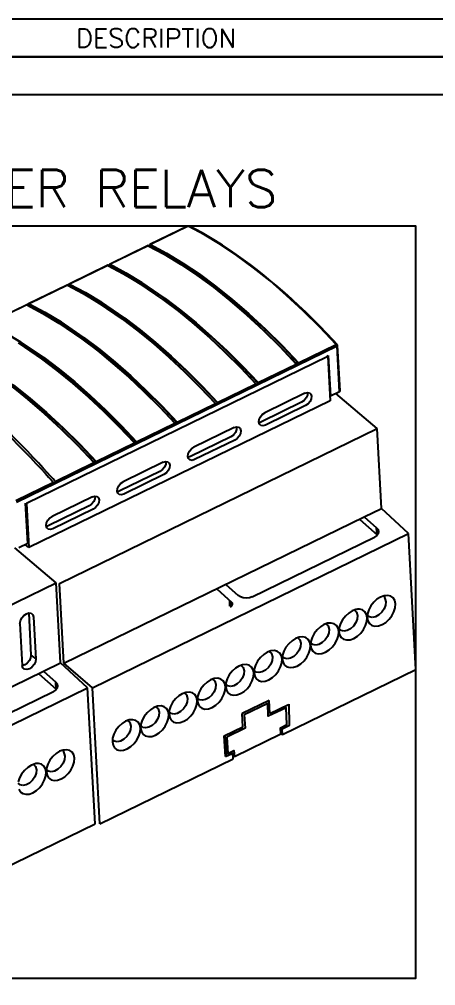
# Paper-space layout 'ARCH-D(24x36)' of a CAD drawing. Header units: inches. Extents: x 0.1 to 35.7, y 0.1 to 23.7.
# Drawn here: x 4.1 to 6.87, y 17.25 to 23.68 of the extents above; entities that cross this region are included whole.
import ezdxf
from ezdxf.enums import TextEntityAlignment as Align

# ---------------------------------------------------------------- set-up
doc = ezdxf.new("R2010")
doc.units = ezdxf.units.IN
doc.header["$MEASUREMENT"] = 0
for name, color, linetype in [('ELEC-DEVICE', 7, 'Continuous'), ('SHEET-REV', 7, 'Continuous'), ('SHEET-TITLE', 7, 'Continuous')]:
    doc.layers.add(name, color=color, linetype=linetype)
doc.layers.add('X-NOPLOT', color=7, linetype='Continuous', plot=False)
doc.styles.add('1-4', font='romans.shx', dxfattribs={"height": 0.25})
doc.styles.add('1-8', font='romans.shx', dxfattribs={"height": 0.125})

# ---------------------------------------------------------------- blocks, each defined once
blk = doc.blocks.new('REV-BLOCK')
blk.add_lwpolyline([(0, -0.25), (11.8667, -0.25), (11.8667, 0), (0, 0)], close=True)
at = {"color": 7, "linetype": 'Continuous', "style": '1-8'}
blk.add_text('DESCRIPTION', height=0.125, rotation=0, dxfattribs=at).set_placement((4.9333, -0.125), align=Align.MIDDLE_CENTER)
blk = doc.blocks.new('REV-BLOCK-ATTR')
blk.add_lwpolyline([(0, -0.25), (11.8667, -0.25), (11.8667, 0), (0, 0)], close=True)
at = {"style": '1-8', "flags": 8}
for tag, p in [('REV', (0.5, -0.125)), ('BY', (9.3667, -0.125)), ('DATE', (10.8667, -0.125))]:
    blk.add_attdef(tag, text='', height=0.125, dxfattribs=at).set_placement(p, align=Align.MIDDLE_CENTER)
blk.add_attdef('DESC', text='', height=0.125, dxfattribs=at).set_placement((1.125, -0.125), align=Align.MIDDLE_LEFT)

psp = doc.layouts.new('ARCH-D(24x36)')

# ---------------------------------------------------------------- linework, layer by layer
at = {"layer": 'ELEC-DEVICE'}
for points in [[(5.2204, 22.2998), (4.968, 22.1768)], [(5.2228, 22.2996), (4.9717, 22.1771)], [(5.2215, 22.3), (5.2204, 22.2998)], [(5.2287, 22.2998), (5.2204, 22.2998)], [(5.2228, 22.2996), (5.2215, 22.3)], [(5.2228, 22.2996), (5.2258, 22.3004)], [(5.3294, 22.2424), (5.2228, 22.2996)], [(5.2258, 22.3004), (5.2287, 22.2998)], [(5.2693, 22.2788), (5.2287, 22.2998)], [(5.3141, 22.2544), (5.2693, 22.2788)], [(5.3594, 22.2285), (5.3141, 22.2544)], [(5.4372, 22.1771), (5.3294, 22.2424)], [(4.9556, 22.1708), (4.6987, 22.0456)], [(4.9567, 22.1698), (4.7025, 22.046)], [(4.9555, 22.1708), (4.9558, 22.1704)], [(4.9556, 22.1708), (4.9555, 22.1708)], [(4.9558, 22.1708), (4.9669, 22.1762)], [(4.9558, 22.1708), (5.0522, 22.1195)], [(4.9558, 22.1704), (4.9567, 22.1698)], [(4.9567, 22.1698), (5.0633, 22.1126)], [(4.9686, 22.1771), (4.9669, 22.1762)], [(4.9669, 22.1762), (5.0633, 22.1248)], [(4.9702, 22.1775), (4.9686, 22.1771)], [(4.9717, 22.1771), (4.9702, 22.1775)], [(4.9717, 22.1771), (5.0783, 22.1199)], [(5.4045, 22.2013), (5.3594, 22.2285)], [(5.4501, 22.1728), (5.4045, 22.2013)], [(5.5461, 22.104), (5.4372, 22.1771)], [(5.4957, 22.1428), (5.4501, 22.1728)], [(5.0522, 22.1195), (5.1497, 22.0616)], [(5.0633, 22.1248), (5.1606, 22.067)], [(5.0633, 22.1126), (5.1711, 22.0473)], [(5.0783, 22.1199), (5.1861, 22.0546)], [(5.5416, 22.1115), (5.4957, 22.1428)], [(5.5876, 22.0788), (5.5416, 22.1115)], [(4.6867, 22.0396), (4.6977, 22.0451)], [(4.6995, 22.0458), (4.6977, 22.0451)], [(4.6977, 22.0451), (4.8048, 21.9875)], [(4.7012, 22.0462), (4.6995, 22.0458)], [(4.7025, 22.046), (4.7012, 22.0462)], [(4.7025, 22.046), (4.8078, 21.9894)], [(5.1497, 22.0616), (5.2481, 21.9974)], [(5.1606, 22.067), (5.2591, 22.0027)], [(5.1711, 22.0473), (5.28, 21.9744)], [(5.1861, 22.0546), (5.295, 21.9817)], [(5.656, 22.0233), (5.5461, 22.104)], [(5.6337, 22.0449), (5.5876, 22.0788)], [(5.6798, 22.0094), (5.6337, 22.0449)], [(4.6865, 22.0396), (4.4296, 21.9143)], [(4.6876, 22.0387), (4.4334, 21.9149)], [(4.6865, 22.0396), (4.6864, 22.0394)], [(4.6864, 22.0394), (4.6867, 22.0393)], [(4.6867, 22.0396), (4.794, 21.9822)], [(4.6867, 22.0393), (4.6876, 22.0387)], [(4.6876, 22.0387), (4.7928, 21.9821)], [(4.7928, 21.9821), (4.8995, 21.9177)], [(4.794, 21.9822), (4.9026, 21.9166)], [(4.8048, 21.9875), (4.9134, 21.922)], [(4.8078, 21.9894), (4.9145, 21.925)], [(5.2481, 21.9974), (5.3472, 21.9267)], [(5.2591, 22.0027), (5.3582, 21.9321)], [(5.295, 21.9817), (5.4047, 21.9008)], [(5.7663, 21.9352), (5.656, 22.0233)], [(5.7261, 21.9728), (5.6798, 22.0094)], [(4.4174, 21.9085), (4.4285, 21.9138)], [(4.4303, 21.9147), (4.4285, 21.9138)], [(4.4285, 21.9138), (4.5358, 21.8564)], [(4.4319, 21.9151), (4.4303, 21.9147)], [(4.4334, 21.9149), (4.4319, 21.9151)], [(4.4334, 21.9149), (4.5385, 21.8582)], [(4.8995, 21.9177), (5.0541, 21.8121)], [(5.0552, 21.8123), (4.9026, 21.9166)], [(4.9134, 21.922), (5.0662, 21.8177)], [(5.0691, 21.8194), (4.9145, 21.925)], [(5.28, 21.9744), (5.3897, 21.8935)], [(5.3472, 21.9267), (5.4469, 21.85)], [(5.3582, 21.9321), (5.4578, 21.8552)], [(5.7725, 21.935), (5.7261, 21.9728)], [(5.8767, 21.8397), (5.7663, 21.9352)], [(5.8189, 21.8957), (5.7725, 21.935)], [(4.4172, 21.9083), (4.1603, 21.7832)], [(4.4184, 21.9076), (4.1641, 21.7836)], [(4.417, 21.9083), (4.4174, 21.908)], [(4.4172, 21.9083), (4.417, 21.9083)], [(4.4174, 21.9085), (4.5247, 21.8509)], [(4.4174, 21.908), (4.4184, 21.9076)], [(4.4184, 21.9076), (4.5237, 21.8509)], [(4.5237, 21.8509), (4.6303, 21.7866)], [(4.5247, 21.8509), (4.6332, 21.7854)], [(4.5358, 21.8564), (4.6443, 21.7909)], [(4.5385, 21.8582), (4.6452, 21.7939)], [(5.3897, 21.8935), (5.5, 21.8053)], [(5.4047, 21.9008), (5.515, 21.8127)], [(5.4469, 21.85), (5.5469, 21.7671)], [(5.4578, 21.8552), (5.5579, 21.7723)], [(5.8653, 21.8554), (5.8189, 21.8957)], [(5.9116, 21.8136), (5.8653, 21.8554)], [(4.1611, 21.7836), (4.1594, 21.7826)], [(4.1628, 21.784), (4.1611, 21.7836)], [(4.1641, 21.7836), (4.1628, 21.784)], [(4.1641, 21.7836), (4.2695, 21.7271)], [(4.6303, 21.7866), (4.7847, 21.681)], [(4.7861, 21.6812), (4.6332, 21.7854)], [(4.6443, 21.7909), (4.797, 21.6864)], [(4.7998, 21.6883), (4.6452, 21.7939)], [(5.0541, 21.8121), (5.1568, 21.7342)], [(5.0552, 21.8123), (5.1587, 21.7338)], [(5.0662, 21.8177), (5.1696, 21.7393)], [(5.0691, 21.8194), (5.1718, 21.7415)], [(5.5, 21.8053), (5.6104, 21.71)], [(5.515, 21.8127), (5.6254, 21.7174)], [(5.9872, 21.7374), (5.8767, 21.8397)], [(5.9581, 21.7708), (5.9116, 21.8136)], [(4.1482, 21.7772), (3.8912, 21.6521)], [(4.1493, 21.7763), (3.895, 21.6525)], [(4.148, 21.7772), (4.1483, 21.7768)], [(4.1482, 21.7772), (4.148, 21.7772)], [(4.1483, 21.7772), (4.1594, 21.7826)], [(4.1483, 21.7772), (4.2556, 21.7198)], [(4.1483, 21.7768), (4.1493, 21.7763)], [(4.1493, 21.7763), (4.2545, 21.7198)], [(4.1594, 21.7826), (4.2665, 21.7253)], [(4.2545, 21.7198), (4.3612, 21.6553)], [(4.2556, 21.7198), (4.3641, 21.6543)], [(4.2665, 21.7253), (4.3751, 21.6596)], [(4.2695, 21.7271), (4.3762, 21.6626)], [(5.1568, 21.7342), (5.26, 21.6498)], [(5.1587, 21.7338), (5.2624, 21.6489)], [(5.1696, 21.7393), (5.2735, 21.6543)], [(5.1718, 21.7415), (5.2748, 21.6572)], [(5.5469, 21.7671), (5.647, 21.6784)], [(5.5579, 21.7723), (5.6581, 21.6838)], [(6.0045, 21.7267), (5.9581, 21.7708)], [(6.0975, 21.6283), (5.9872, 21.7374)], [(6.0507, 21.6815), (6.0045, 21.7267)], [(4.3612, 21.6553), (4.5157, 21.5498)], [(4.5168, 21.5498), (4.3641, 21.6543)], [(4.3751, 21.6596), (4.5279, 21.5553)], [(4.5307, 21.5572), (4.3762, 21.6626)], [(4.7847, 21.681), (4.8875, 21.6029)], [(4.7861, 21.6812), (4.8894, 21.6027)], [(4.797, 21.6864), (4.9004, 21.608)], [(4.7998, 21.6883), (4.9026, 21.6102)], [(5.2735, 21.6543), (5.3773, 21.563)], [(5.2748, 21.6572), (5.3781, 21.5663)], [(5.6104, 21.71), (5.7211, 21.6076)], [(5.6254, 21.7174), (5.7361, 21.6149)], [(5.647, 21.6784), (5.7469, 21.584)], [(5.6581, 21.6838), (5.758, 21.5894)], [(6.0969, 21.635), (6.0507, 21.6815)], [(3.9974, 21.5939), (4.1059, 21.5285)], [(4.0004, 21.5958), (4.1069, 21.5315)], [(4.8875, 21.6029), (4.9907, 21.5187)], [(4.8894, 21.6027), (4.9933, 21.5178)], [(4.9004, 21.608), (5.0042, 21.523)], [(4.9026, 21.6102), (5.0057, 21.5258)], [(5.26, 21.6498), (5.3631, 21.5592)], [(5.2624, 21.6489), (5.3663, 21.5577)], [(5.7211, 21.6076), (5.8314, 21.4984)], [(5.7361, 21.6149), (5.8461, 21.5058)], [(6.143, 21.5875), (6.0969, 21.635)], [(6.2072, 21.5127), (6.0975, 21.6283)], [(4.1059, 21.5285), (4.2588, 21.4242)], [(4.2614, 21.4258), (4.1069, 21.5315)], [(4.5157, 21.5498), (4.6184, 21.4718)], [(4.5168, 21.5498), (4.6203, 21.4714)], [(4.5279, 21.5553), (4.6312, 21.4769)], [(4.5307, 21.5572), (4.6334, 21.4791)], [(5.0057, 21.5258), (5.109, 21.4352)], [(5.3631, 21.5592), (5.4664, 21.4624)], [(5.3663, 21.5577), (5.4702, 21.4602)], [(5.3773, 21.563), (5.4812, 21.4656)], [(5.3781, 21.5663), (5.4814, 21.4697)], [(5.7469, 21.584), (5.8467, 21.4842)], [(5.758, 21.5894), (5.8578, 21.4896)], [(6.1889, 21.5388), (6.143, 21.5875)], [(6.2132, 21.5129), (6.1889, 21.5388)], [(6.2118, 21.502), (4.0793, 20.4628)], [(4.0921, 21.5242), (4.2466, 21.4185)], [(4.2477, 21.4187), (4.0949, 21.523)], [(4.6184, 21.4718), (4.7216, 21.3874)], [(4.6203, 21.4714), (4.724, 21.3867)], [(4.6312, 21.4769), (4.7351, 21.3919)], [(4.6334, 21.4791), (4.7366, 21.3947)], [(4.9907, 21.5187), (5.094, 21.4279)], [(4.9933, 21.5178), (5.0972, 21.4264)], [(5.0042, 21.523), (5.1081, 21.4319)], [(5.4664, 21.4624), (5.5694, 21.36)], [(5.4812, 21.4656), (5.5848, 21.3623)], [(5.4814, 21.4697), (5.5844, 21.3671)], [(5.8314, 21.4984), (5.9409, 21.3829)], [(5.8461, 21.5058), (5.9558, 21.3902)], [(5.8467, 21.4842), (5.9461, 21.3792)], [(5.8578, 21.4896), (5.957, 21.3844)], [(5.9558, 21.3902), (6.2072, 21.5127)], [(6.2072, 21.5127), (6.2107, 21.5136)], [(6.2103, 21.5076), (6.2072, 21.5127)], [(6.2118, 21.502), (6.2103, 21.5076)], [(6.2107, 21.5136), (6.2132, 21.5129)], [(6.2118, 21.502), (6.2146, 21.5043)], [(6.2281, 21.1991), (6.2118, 21.502)], [(6.2156, 21.5071), (6.2132, 21.5129)], [(6.2146, 21.5043), (6.2156, 21.5071)], [(6.232, 21.2039), (6.2156, 21.5071)], [(6.1512, 21.4328), (4.147, 20.4559)], [(4.2466, 21.4185), (4.3492, 21.3407)], [(4.2477, 21.4187), (4.351, 21.3403)], [(4.2588, 21.4242), (4.3621, 21.3458)], [(4.2614, 21.4258), (4.3641, 21.348)], [(5.094, 21.4279), (5.1971, 21.3313)], [(5.0972, 21.4264), (5.2011, 21.3291)], [(5.1081, 21.4319), (5.2119, 21.3345)], [(5.109, 21.4352), (5.2121, 21.3386)], [(5.4702, 21.4602), (5.5738, 21.357)], [(6.1471, 21.4364), (6.1541, 21.4398)], [(6.1512, 21.4328), (6.1672, 21.139)], [(6.1541, 21.4398), (6.1687, 21.17)], [(4.3492, 21.3407), (4.4523, 21.2563)], [(4.351, 21.3403), (4.455, 21.2553)], [(4.3621, 21.3458), (4.4658, 21.2608)], [(4.3641, 21.348), (4.4673, 21.2636)], [(4.7216, 21.3874), (4.8249, 21.2968)], [(4.724, 21.3867), (4.8279, 21.2953)], [(4.7351, 21.3919), (4.839, 21.3007)], [(4.7366, 21.3947), (4.8398, 21.3041)], [(5.2119, 21.3345), (5.3157, 21.2312)], [(5.2121, 21.3386), (5.3151, 21.236)], [(5.5694, 21.36), (5.6718, 21.2518)], [(5.5738, 21.357), (5.6768, 21.2478)], [(5.5844, 21.3671), (5.6868, 21.2591)], [(5.5848, 21.3623), (5.6879, 21.2533)], [(5.6868, 21.2591), (5.9409, 21.3829)], [(5.9409, 21.3829), (5.9423, 21.3816)], [(5.9423, 21.3816), (5.9442, 21.3801)], [(5.9442, 21.3801), (5.9461, 21.3792)], [(5.957, 21.3844), (5.9461, 21.3792)], [(5.9568, 21.3887), (5.9558, 21.3902)], [(5.9573, 21.3867), (5.9568, 21.3887)], [(5.957, 21.3844), (5.9573, 21.3867)], [(4.0013, 21.2707), (4.1011, 21.194)], [(4.0124, 21.2762), (4.112, 21.1992)], [(4.8249, 21.2968), (4.928, 21.2)], [(4.8279, 21.2953), (4.9318, 21.198)], [(4.839, 21.3007), (4.9428, 21.2032)], [(4.8398, 21.3041), (4.943, 21.2073)], [(5.1971, 21.3313), (5.3001, 21.2287)], [(5.2011, 21.3291), (5.3046, 21.2257)], [(4.0439, 21.2377), (4.1542, 21.1496)], [(4.0589, 21.245), (4.1691, 21.1569)], [(4.4523, 21.2563), (4.5557, 21.1657)], [(4.455, 21.2553), (4.5588, 21.1642)], [(4.4658, 21.2608), (4.5699, 21.1694)], [(4.4673, 21.2636), (4.5706, 21.1728)], [(4.943, 21.2073), (5.046, 21.1049)], [(5.3001, 21.2287), (5.4027, 21.1207)], [(5.3046, 21.2257), (5.4077, 21.1167)], [(5.3151, 21.236), (5.4175, 21.1278)], [(5.3157, 21.2312), (5.4186, 21.1222)], [(5.4175, 21.1278), (5.6718, 21.2518)], [(5.6718, 21.2518), (5.6732, 21.2503)], [(5.6732, 21.2503), (5.6749, 21.249)], [(5.6749, 21.249), (5.6768, 21.2478)], [(5.6879, 21.2533), (5.6768, 21.2478)], [(5.6877, 21.2576), (5.6868, 21.2591)], [(5.6881, 21.2555), (5.6877, 21.2576)], [(5.6879, 21.2533), (5.6881, 21.2555)], [(4.1011, 21.194), (4.201, 21.1111)], [(4.112, 21.1992), (4.2119, 21.1165)], [(4.1542, 21.1496), (4.2646, 21.0541)], [(4.1691, 21.1569), (4.2796, 21.0614)], [(4.5557, 21.1657), (4.6589, 21.0689)], [(4.5588, 21.1642), (4.6627, 21.0666)], [(4.5699, 21.1694), (4.6738, 21.0721)], [(4.5706, 21.1728), (4.6738, 21.0762)], [(4.928, 21.2), (5.031, 21.0976)], [(4.9318, 21.198), (5.0355, 21.0946)], [(4.9428, 21.2032), (5.0464, 21.0998)], [(5.9988, 21.1895), (5.731, 21.0591)], [(5.9935, 21.1403), (5.9767, 21.1286)], [(6.007, 21.1574), (5.9935, 21.1403)], [(5.9988, 21.1895), (6.0149, 21.1942)], [(6.0151, 21.1764), (6.007, 21.1574)], [(6.0149, 21.1942), (6.029, 21.1919)], [(6.0159, 21.1944), (6.0151, 21.1764)], [(6.029, 21.1919), (6.0388, 21.1831)], [(6.0404, 21.1516), (6.0322, 21.1338)], [(6.0388, 21.1831), (6.0428, 21.1689)], [(6.0428, 21.1689), (6.0404, 21.1516)], [(6.1687, 21.17), (6.1655, 21.1728)], [(6.2281, 21.1991), (6.1687, 21.17)], [(6.4783, 20.9537), (6.2045, 21.1875)], [(6.2281, 21.1991), (6.2311, 21.2013)], [(6.2311, 21.2013), (6.232, 21.2039)], [(6.1672, 21.139), (4.163, 20.1623)], [(4.201, 21.1111), (4.3012, 21.0225)], [(4.2119, 21.1165), (4.312, 21.0278)], [(4.6738, 21.0762), (4.7767, 20.9736)], [(5.031, 21.0976), (5.1334, 20.9894)], [(5.0355, 21.0946), (5.1384, 20.9856)], [(5.046, 21.1049), (5.1484, 20.9967)], [(5.0464, 21.0998), (5.1496, 20.9908)], [(5.1484, 20.9967), (5.4027, 21.1207)], [(5.4027, 21.1207), (5.404, 21.1191)], [(5.404, 21.1191), (5.4058, 21.1178)], [(5.4058, 21.1178), (5.4077, 21.1167)], [(5.4186, 21.1222), (5.4077, 21.1167)], [(5.4184, 21.1263), (5.4175, 21.1278)], [(5.419, 21.1242), (5.4184, 21.1263)], [(5.4186, 21.1222), (5.419, 21.1242)], [(5.9767, 21.1286), (5.7089, 20.998)], [(6.0031, 21.1074), (5.7354, 20.9768)], [(6.0191, 21.1182), (6.0031, 21.1074)], [(6.0322, 21.1338), (6.0191, 21.1182)], [(4.2646, 21.0541), (4.3753, 20.9517)], [(4.2796, 21.0614), (4.39, 20.959)], [(4.3012, 21.0225), (4.4011, 20.9282)], [(4.312, 21.0278), (4.4122, 20.9335)], [(4.6589, 21.0689), (4.7617, 20.9665)], [(4.6627, 21.0666), (4.7663, 20.9635)], [(4.6738, 21.0721), (4.7773, 20.9687)], [(5.6913, 20.9976), (5.6937, 21.0149)], [(5.6937, 21.0149), (5.7019, 21.0327)], [(5.7019, 21.0327), (5.7151, 21.0481)], [(5.7151, 21.0481), (5.731, 21.0591)], [(4.3666, 19.9246), (6.4783, 20.9537)], [(4.3753, 20.9517), (4.4853, 20.8427)], [(4.39, 20.959), (4.5003, 20.85)], [(4.7617, 20.9665), (4.8643, 20.8583)], [(4.7663, 20.9635), (4.8693, 20.8545)], [(4.7767, 20.9736), (4.8791, 20.8656)], [(4.7773, 20.9687), (4.8802, 20.8597)], [(4.8791, 20.8656), (5.1334, 20.9894)], [(5.1334, 20.9894), (5.1349, 20.988)], [(5.1349, 20.988), (5.1366, 20.9865)], [(5.1366, 20.9865), (5.1384, 20.9856)], [(5.1496, 20.9908), (5.1384, 20.9856)], [(5.1494, 20.9952), (5.1484, 20.9967)], [(5.1497, 20.9931), (5.1494, 20.9952)], [(5.1496, 20.9908), (5.1497, 20.9931)], [(5.5276, 20.9599), (5.2598, 20.8295)], [(5.5276, 20.9599), (5.5437, 20.9646)], [(5.5437, 20.9646), (5.5577, 20.9623)], [(5.5448, 20.9648), (5.5438, 20.9468)], [(5.5577, 20.9623), (5.5677, 20.9533)], [(5.5677, 20.9533), (5.5716, 20.9393)], [(5.6954, 20.9834), (5.6913, 20.9976)], [(5.7003, 20.9946), (5.6919, 20.9933)], [(5.7051, 20.9745), (5.6954, 20.9834)], [(5.7089, 20.998), (5.7003, 20.9946)], [(5.7192, 20.9721), (5.7051, 20.9745)], [(5.7354, 20.9768), (5.7192, 20.9721)], [(6.5071, 20.4223), (6.4783, 20.9537)], [(4.4011, 20.9282), (4.5009, 20.8282)], [(4.4122, 20.9335), (4.512, 20.8336)], [(5.5056, 20.8989), (5.2379, 20.7684)], [(5.5225, 20.9107), (5.5056, 20.8989)], [(5.536, 20.9276), (5.5225, 20.9107)], [(5.5478, 20.8886), (5.5321, 20.8777)], [(5.5438, 20.9468), (5.536, 20.9276)], [(5.5609, 20.9042), (5.5478, 20.8886)], [(5.5694, 20.922), (5.5609, 20.9042)], [(5.5716, 20.9393), (5.5694, 20.922)], [(4.4853, 20.8427), (4.595, 20.7271)], [(4.5003, 20.85), (4.61, 20.7342)], [(4.5009, 20.8282), (4.6001, 20.7232)], [(4.512, 20.8336), (4.6111, 20.7286)], [(4.61, 20.7342), (4.8643, 20.8583)], [(4.8643, 20.8583), (4.8658, 20.8567)], [(4.8658, 20.8567), (4.8675, 20.8554)], [(4.8675, 20.8554), (4.8693, 20.8545)], [(4.8802, 20.8597), (4.8693, 20.8545)], [(4.8802, 20.8641), (4.8791, 20.8656)], [(4.8806, 20.862), (4.8802, 20.8641)], [(4.8802, 20.8597), (4.8806, 20.862)], [(5.244, 20.8184), (5.2598, 20.8295)], [(5.5321, 20.8777), (5.2643, 20.7472)], [(5.2202, 20.768), (5.2225, 20.7853)], [(5.2242, 20.7537), (5.2202, 20.768)], [(5.229, 20.765), (5.2206, 20.7637)], [(5.2225, 20.7853), (5.2309, 20.8029)], [(5.2379, 20.7684), (5.229, 20.765)], [(5.2309, 20.8029), (5.244, 20.8184)], [(4.3409, 20.6031), (4.595, 20.7271)], [(4.595, 20.7271), (4.5965, 20.7256)], [(4.5965, 20.7256), (4.5982, 20.7243)], [(4.5982, 20.7243), (4.6001, 20.7232)], [(4.6111, 20.7286), (4.6001, 20.7232)], [(4.6109, 20.7328), (4.61, 20.7342)], [(4.6115, 20.7306), (4.6109, 20.7328)], [(4.6111, 20.7286), (4.6115, 20.7306)], [(5.0565, 20.7303), (4.7885, 20.5997)], [(5.0648, 20.698), (5.0512, 20.6812)], [(5.0565, 20.7303), (5.0726, 20.735)], [(5.0726, 20.7172), (5.0648, 20.698)], [(5.0726, 20.735), (5.0867, 20.7328)], [(5.0735, 20.735), (5.0726, 20.7172)], [(5.0867, 20.7328), (5.0964, 20.7237)], [(5.0981, 20.6924), (5.0899, 20.6746)], [(5.0964, 20.7237), (5.1006, 20.7097)], [(5.1006, 20.7097), (5.0981, 20.6924)], [(5.2339, 20.7449), (5.2242, 20.7537)], [(5.2479, 20.7425), (5.2339, 20.7449)], [(5.2643, 20.7472), (5.2479, 20.7425)], [(5.0344, 20.6693), (4.7666, 20.5388)], [(5.0608, 20.6481), (4.793, 20.5176)], [(5.0512, 20.6812), (5.0344, 20.6693)], [(5.0768, 20.659), (5.0608, 20.6481)], [(5.0899, 20.6746), (5.0768, 20.659)], [(4.3259, 20.5958), (4.3274, 20.5945)], [(4.3274, 20.5945), (4.3291, 20.593)], [(4.3291, 20.593), (4.331, 20.592)], [(4.342, 20.5973), (4.331, 20.592)], [(4.3418, 20.6016), (4.3409, 20.6031)], [(4.3422, 20.5995), (4.3418, 20.6016)], [(4.342, 20.5973), (4.3422, 20.5995)], [(4.7514, 20.5557), (4.7597, 20.5733)], [(4.7597, 20.5733), (4.7728, 20.5889)], [(4.7728, 20.5889), (4.7885, 20.5997)], [(4.5853, 20.5007), (4.3174, 20.3701)], [(4.5853, 20.5007), (4.6014, 20.5054)], [(4.6014, 20.5054), (4.6155, 20.5031)], [(4.6023, 20.5054), (4.6016, 20.4876)], [(4.6155, 20.5031), (4.6254, 20.4941)], [(4.7489, 20.5384), (4.7514, 20.5557)], [(4.7531, 20.5241), (4.7489, 20.5384)], [(4.758, 20.5354), (4.7495, 20.5341)], [(4.7628, 20.5151), (4.7531, 20.5241)], [(4.7666, 20.5388), (4.758, 20.5354)], [(4.7769, 20.5129), (4.7628, 20.5151)], [(4.793, 20.5176), (4.7769, 20.5129)], [(4.1553, 20.1887), (4.1406, 20.4585)], [(4.147, 20.4559), (4.163, 20.1623)], [(4.5634, 20.4398), (4.2955, 20.3092)], [(4.58, 20.4515), (4.5634, 20.4398)], [(4.5937, 20.4684), (4.58, 20.4515)], [(4.6016, 20.4876), (4.5937, 20.4684)], [(4.6186, 20.445), (4.6055, 20.4294)], [(4.6271, 20.4628), (4.6186, 20.445)], [(4.6254, 20.4941), (4.6293, 20.4801)], [(4.6293, 20.4801), (4.6271, 20.4628)], [(4.3015, 20.3593), (4.3174, 20.3701)], [(4.5897, 20.4186), (4.322, 20.288)], [(4.6055, 20.4294), (4.5897, 20.4186)], [(6.3934, 20.367), (6.5071, 20.4223)], [(6.6879, 20.2553), (6.5071, 20.4223)], [(4.2777, 20.3086), (4.2802, 20.3261)], [(4.2818, 20.2945), (4.2777, 20.3086)], [(4.2867, 20.3058), (4.2783, 20.3045)], [(4.2802, 20.3261), (4.2884, 20.3437)], [(4.2955, 20.3092), (4.2867, 20.3058)], [(4.2884, 20.3437), (4.3015, 20.3593)], [(4.3955, 19.3932), (6.3934, 20.367)], [(6.3635, 20.3523), (6.3637, 20.3484)], [(6.3637, 20.3484), (6.4779, 20.2467)], [(6.3934, 20.367), (6.4755, 20.2938)], [(4.2916, 20.2856), (4.2818, 20.2945)], [(4.3057, 20.2833), (4.2916, 20.2856)], [(4.322, 20.288), (4.3057, 20.2833)], [(4.5849, 19.2304), (6.6879, 20.2553)], [(6.4762, 20.2419), (6.4616, 20.2321)], [(6.4755, 20.2938), (6.4852, 20.2816)], [(6.4779, 20.2467), (6.4755, 20.2938)], [(6.4856, 20.2542), (6.4762, 20.2419)], [(6.4779, 20.2467), (6.4796, 20.2452)], [(6.4852, 20.2816), (6.4886, 20.2679)], [(6.4886, 20.2679), (6.4856, 20.2542)], [(6.737, 19.351), (6.6879, 20.2553)], [(4.1553, 20.1887), (4.0958, 20.1599)], [(4.163, 20.1623), (4.1393, 20.181)], [(5.648, 19.8355), (6.4616, 20.2321)], [(4.3437, 19.9277), (4.0699, 20.1614)], [(2.2319, 18.8986), (4.3437, 19.9277)], [(4.3725, 19.3962), (4.3437, 19.9277)], [(4.3955, 19.3932), (4.3666, 19.9246)], [(5.4722, 19.9179), (5.5542, 19.8449)], [(5.4966, 19.8078), (5.4966, 19.7725)], [(5.5062, 19.8004), (5.5062, 19.7725)], [(5.5692, 19.8351), (5.5542, 19.8449)], [(5.5879, 19.8289), (5.5692, 19.8351)], [(5.6087, 19.8269), (5.5879, 19.8289)], [(5.6294, 19.8291), (5.6087, 19.8269)], [(5.648, 19.8355), (5.6294, 19.8291)], [(6.4558, 19.7988), (6.4373, 19.7747)], [(6.4777, 19.8188), (6.4558, 19.7988)], [(6.5019, 19.8338), (6.4777, 19.8188)], [(6.5261, 19.8425), (6.5019, 19.8338)], [(6.5252, 19.8394), (6.5374, 19.8023)], [(6.5492, 19.8443), (6.5261, 19.8425)], [(6.5374, 19.8023), (6.5347, 19.7793)], [(6.5694, 19.8391), (6.5492, 19.8443)], [(6.5851, 19.8275), (6.5694, 19.8391)], [(6.5957, 19.8098), (6.5851, 19.8275)], [(6.6002, 19.7877), (6.5957, 19.8098)], [(4.146, 19.7228), (4.1632, 19.7279)], [(4.161, 19.7277), (4.1612, 19.7269)], [(4.1612, 19.7269), (4.1612, 19.7262)], [(4.1632, 19.7279), (4.1782, 19.7254)], [(6.2894, 19.7271), (6.2673, 19.7069)], [(6.3135, 19.7419), (6.2894, 19.7271)], [(6.3378, 19.7506), (6.3135, 19.7419)], [(6.326, 19.7474), (6.3422, 19.7333)], [(6.3607, 19.7525), (6.3549, 19.7528), (6.3493, 19.7526), (6.3435, 19.7518), (6.3378, 19.7506)], [(6.3422, 19.7333), (6.3489, 19.7106)], [(6.381, 19.7474), (6.3607, 19.7525)], [(6.3967, 19.7356), (6.381, 19.7474)], [(6.4074, 19.7179), (6.3967, 19.7356)], [(6.4234, 19.7485), (6.4153, 19.7219)], [(6.4373, 19.7747), (6.4234, 19.7485)], [(6.5096, 19.7328), (6.4897, 19.7146)], [(6.5252, 19.7553), (6.5096, 19.7328)], [(6.5347, 19.7793), (6.5252, 19.7553)], [(6.5764, 19.7095), (6.5902, 19.7357)], [(6.5902, 19.7357), (6.5983, 19.7624)], [(6.5983, 19.7624), (6.6002, 19.7877)], [(4.1034, 19.657), (4.1058, 19.6755)], [(4.1058, 19.6755), (4.1148, 19.6945)], [(4.1148, 19.6945), (4.1289, 19.7112)], [(4.1289, 19.7112), (4.146, 19.7228)], [(4.1612, 19.7262), (4.1764, 19.4473)], [(4.1782, 19.7254), (4.1887, 19.7159)], [(4.1887, 19.7159), (4.1933, 19.7007)], [(4.1933, 19.7007), (4.2083, 19.4218)], [(6.2488, 19.6828), (6.2351, 19.6568)], [(6.2673, 19.7069), (6.2488, 19.6828)], [(6.3367, 19.6633), (6.3212, 19.641)], [(6.3463, 19.6875), (6.3367, 19.6633)], [(6.3489, 19.7106), (6.3463, 19.6875)], [(6.4018, 19.6438), (6.4099, 19.6705)], [(6.4117, 19.6958), (6.4074, 19.7179)], [(6.4099, 19.6705), (6.4117, 19.6958)], [(6.4153, 19.7219), (6.4134, 19.6965)], [(6.4134, 19.6965), (6.4179, 19.6744)], [(6.4276, 19.7018), (6.414, 19.7132)], [(6.4179, 19.6744), (6.4284, 19.6568)], [(6.4464, 19.6982), (6.4276, 19.7018)], [(6.4678, 19.7027), (6.4464, 19.6982)], [(6.4897, 19.7146), (6.4678, 19.7027)], [(6.5119, 19.6504), (6.5358, 19.6652)], [(6.5358, 19.6652), (6.5578, 19.6855)], [(6.5578, 19.6855), (6.5764, 19.7095)], [(4.1034, 19.657), (4.1186, 19.3781)], [(6.0789, 19.6151), (6.0603, 19.5911)], [(6.101, 19.6352), (6.0789, 19.6151)], [(6.125, 19.6502), (6.101, 19.6352)], [(6.1494, 19.6588), (6.125, 19.6502)], [(6.1377, 19.6555), (6.1539, 19.6416)], [(6.1724, 19.6607), (6.1494, 19.6588)], [(6.1539, 19.6416), (6.1604, 19.6187)], [(6.1604, 19.6187), (6.158, 19.5956)], [(6.1925, 19.6555), (6.1724, 19.6607)], [(6.2084, 19.6438), (6.1925, 19.6555)], [(6.219, 19.6262), (6.2084, 19.6438)], [(6.2234, 19.6041), (6.219, 19.6262)], [(6.2216, 19.5787), (6.2234, 19.6041)], [(6.2268, 19.63), (6.2249, 19.6048)], [(6.2249, 19.6048), (6.2294, 19.5825)], [(6.2392, 19.61), (6.2255, 19.6213)], [(6.2351, 19.6568), (6.2268, 19.63)], [(6.258, 19.6063), (6.2392, 19.61)], [(6.2795, 19.6108), (6.258, 19.6063)], [(6.3013, 19.6228), (6.2795, 19.6108)], [(6.3212, 19.641), (6.3013, 19.6228)], [(6.3693, 19.5936), (6.3879, 19.6175)], [(6.3879, 19.6175), (6.4018, 19.6438)], [(6.4284, 19.6568), (6.4444, 19.6451)], [(6.4444, 19.6451), (6.4644, 19.6399)], [(6.4644, 19.6399), (6.4875, 19.6418)], [(6.4875, 19.6418), (6.5119, 19.6504)], [(5.9125, 19.5434), (5.8906, 19.5232)], [(5.9365, 19.5583), (5.9125, 19.5434)], [(5.9609, 19.5669), (5.9365, 19.5583)], [(5.9493, 19.5637), (5.9654, 19.5496)], [(5.984, 19.5688), (5.9609, 19.5669)], [(5.9654, 19.5496), (5.972, 19.527)], [(6.0041, 19.5637), (5.984, 19.5688)], [(6.02, 19.5519), (6.0041, 19.5637)], [(6.0305, 19.5343), (6.02, 19.5519)], [(6.035, 19.5121), (6.0305, 19.5343)], [(6.0384, 19.5382), (6.0365, 19.5129)], [(6.0466, 19.5648), (6.0384, 19.5382)], [(6.0603, 19.5911), (6.0466, 19.5648)], [(6.1327, 19.5491), (6.113, 19.5309)], [(6.1485, 19.5716), (6.1327, 19.5491)], [(6.158, 19.5956), (6.1485, 19.5716)], [(6.1996, 19.5258), (6.2134, 19.5521)], [(6.2134, 19.5521), (6.2216, 19.5787)], [(6.2294, 19.5825), (6.2399, 19.565)], [(6.2399, 19.565), (6.2559, 19.5532)], [(6.2559, 19.5532), (6.2759, 19.5481)], [(6.2759, 19.5481), (6.299, 19.5498)], [(6.299, 19.5498), (6.3234, 19.5584)], [(6.3234, 19.5584), (6.3474, 19.5735)], [(6.3474, 19.5735), (6.3693, 19.5936)], [(5.7725, 19.4752), (5.7481, 19.4665)], [(5.7608, 19.4718), (5.7769, 19.4579)], [(5.7955, 19.4771), (5.7725, 19.4752)], [(5.8156, 19.4718), (5.7955, 19.4771)], [(5.8315, 19.46), (5.8156, 19.4718)], [(5.8582, 19.4731), (5.8501, 19.4463)], [(5.872, 19.4992), (5.8582, 19.4731)], [(5.8906, 19.5232), (5.872, 19.4992)], [(5.96, 19.4797), (5.9444, 19.4574)], [(5.9695, 19.5039), (5.96, 19.4797)], [(5.972, 19.527), (5.9695, 19.5039)], [(6.0249, 19.4602), (6.0331, 19.4868)], [(6.0331, 19.4868), (6.035, 19.5121)], [(6.0365, 19.5129), (6.041, 19.4907)], [(6.0509, 19.5181), (6.037, 19.5296)], [(6.041, 19.4907), (6.0515, 19.4731)], [(6.0695, 19.5146), (6.0509, 19.5181)], [(6.0515, 19.4731), (6.0674, 19.4613)], [(6.0911, 19.5189), (6.0695, 19.5146)], [(6.113, 19.5309), (6.0911, 19.5189)], [(6.1349, 19.4668), (6.1589, 19.4816)], [(6.1589, 19.4816), (6.181, 19.5018)], [(6.181, 19.5018), (6.1996, 19.5258)], [(4.1655, 19.4107), (4.152, 19.3944)], [(4.1739, 19.4293), (4.1655, 19.4107)], [(4.1764, 19.4473), (4.1739, 19.4293)], [(4.1764, 19.4473), (4.2083, 19.4218)], [(4.2083, 19.4218), (4.2058, 19.4032)], [(5.6836, 19.4075), (5.6697, 19.3812)], [(5.7022, 19.4315), (5.6836, 19.4075)], [(5.7241, 19.4516), (5.7022, 19.4315)], [(5.7481, 19.4665), (5.7241, 19.4516)], [(5.7811, 19.4119), (5.7716, 19.3879)], [(5.7769, 19.4579), (5.7837, 19.435)], [(5.7837, 19.435), (5.7811, 19.4119)], [(5.842, 19.4426), (5.8315, 19.46)], [(5.8465, 19.4204), (5.842, 19.4426)], [(5.8447, 19.3951), (5.8465, 19.4204)], [(5.8501, 19.4463), (5.848, 19.4212)], [(5.848, 19.4212), (5.8526, 19.3989)], [(5.8625, 19.4264), (5.8486, 19.4377)], [(5.8811, 19.4227), (5.8625, 19.4264)], [(5.9026, 19.4272), (5.8811, 19.4227)], [(5.9245, 19.4392), (5.9026, 19.4272)], [(5.9444, 19.4574), (5.9245, 19.4392)], [(5.9705, 19.3898), (5.9926, 19.4099)], [(5.9926, 19.4099), (6.0112, 19.4339)], [(6.0112, 19.4339), (6.0249, 19.4602)], [(6.0674, 19.4613), (6.0875, 19.4562)], [(6.0875, 19.4562), (6.1106, 19.4581)], [(6.1106, 19.4581), (6.1349, 19.4668)], [(4.1357, 19.3823), (4.1186, 19.3767)], [(4.1229, 19.3629), (4.1186, 19.3781)], [(4.1334, 19.3533), (4.1229, 19.3629)], [(4.1484, 19.3508), (4.1334, 19.3533)], [(4.152, 19.3944), (4.1357, 19.3823)], [(4.1659, 19.3559), (4.1484, 19.3508)], [(4.1827, 19.3675), (4.1659, 19.3559)], [(4.1968, 19.3842), (4.1827, 19.3675)], [(4.2058, 19.4032), (4.1968, 19.3842)], [(4.2587, 19.3409), (4.3725, 19.3962)], [(4.5533, 19.2293), (4.3725, 19.3962)], [(4.5849, 19.2304), (4.3955, 19.3932)], [(5.5356, 19.3598), (5.5137, 19.3396)], [(5.5598, 19.3746), (5.5356, 19.3598)], [(5.584, 19.3833), (5.5598, 19.3746)], [(5.5724, 19.3801), (5.5885, 19.366)], [(5.6071, 19.3851), (5.584, 19.3833)], [(5.5885, 19.366), (5.5952, 19.3433)], [(5.5952, 19.3433), (5.5926, 19.3203)], [(5.6273, 19.3801), (5.6071, 19.3851)], [(5.6431, 19.3682), (5.6273, 19.3801)], [(5.6535, 19.3506), (5.6431, 19.3682)], [(5.6581, 19.3285), (5.6535, 19.3506)], [(5.6616, 19.3546), (5.6598, 19.3293)], [(5.674, 19.3345), (5.6603, 19.3457)], [(5.6697, 19.3812), (5.6616, 19.3546)], [(5.7361, 19.3473), (5.7142, 19.3352)], [(5.756, 19.3654), (5.7361, 19.3473)], [(5.7716, 19.3879), (5.756, 19.3654)], [(5.8041, 19.3182), (5.8227, 19.3422)], [(5.8227, 19.3422), (5.8366, 19.3684)], [(5.8366, 19.3684), (5.8447, 19.3951)], [(5.8501, 18.9188), (6.737, 19.351)], [(5.8526, 19.3989), (5.863, 19.3814)], [(5.863, 19.3814), (5.879, 19.3696)], [(5.879, 19.3696), (5.8992, 19.3645)], [(5.8992, 19.3645), (5.9221, 19.3662)], [(5.9221, 19.3662), (5.9465, 19.3748)], [(5.9465, 19.3748), (5.9705, 19.3898)], [(3.3376, 18.8918), (4.2587, 19.3409)], [(4.2289, 19.3263), (4.2291, 19.3223)], [(4.2291, 19.3223), (4.3433, 19.2206)], [(4.2587, 19.3409), (4.3408, 19.2678)], [(5.3713, 19.2829), (5.3473, 19.2679)], [(5.3957, 19.2915), (5.3713, 19.2829)], [(5.3839, 19.2882), (5.4, 19.2743)], [(5.4186, 19.2934), (5.3957, 19.2915)], [(5.4389, 19.2882), (5.4186, 19.2934)], [(5.4546, 19.2763), (5.4389, 19.2882)], [(5.4812, 19.2895), (5.4732, 19.2626)], [(5.4951, 19.3155), (5.4812, 19.2895)], [(5.5137, 19.3396), (5.4951, 19.3155)], [(5.5831, 19.2961), (5.5675, 19.2737)], [(5.5926, 19.3203), (5.5831, 19.2961)], [(5.6482, 19.2765), (5.6562, 19.3032)], [(5.6562, 19.3032), (5.6581, 19.3285)], [(5.6598, 19.3293), (5.6643, 19.3071)], [(5.6643, 19.3071), (5.6747, 19.2895)], [(5.6928, 19.3309), (5.674, 19.3345)], [(5.6747, 19.2895), (5.6905, 19.2777)], [(5.6905, 19.2777), (5.7107, 19.2726)], [(5.7142, 19.3352), (5.6928, 19.3309)], [(5.7338, 19.2745), (5.758, 19.2831)], [(5.758, 19.2831), (5.782, 19.2979)], [(5.782, 19.2979), (5.8041, 19.3182)], [(2.4502, 18.2043), (4.5533, 19.2293)], [(4.3416, 19.2158), (4.3269, 19.206)], [(4.3408, 19.2678), (4.3506, 19.2555)], [(4.3433, 19.2206), (4.3408, 19.2678)], [(4.351, 19.2281), (4.3416, 19.2158)], [(4.3433, 19.2206), (4.3449, 19.2191)], [(4.3506, 19.2555), (4.3539, 19.2419)], [(4.3539, 19.2419), (4.351, 19.2281)], [(4.6024, 18.3249), (4.5533, 19.2293)], [(4.634, 18.326), (4.5849, 19.2304)], [(5.3066, 19.2238), (5.293, 19.1975)], [(5.3252, 19.2478), (5.3066, 19.2238)], [(5.3473, 19.2679), (5.3252, 19.2478)], [(5.4042, 19.2283), (5.3946, 19.2043)], [(5.4, 19.2743), (5.4067, 19.2514)], [(5.4067, 19.2514), (5.4042, 19.2283)], [(5.4653, 19.2589), (5.4546, 19.2763)], [(5.4696, 19.2366), (5.4653, 19.2589)], [(5.4678, 19.2114), (5.4696, 19.2366)], [(5.4732, 19.2626), (5.4713, 19.2375)], [(5.4713, 19.2375), (5.4758, 19.2152)], [(5.4855, 19.2427), (5.4718, 19.254)], [(5.4758, 19.2152), (5.4863, 19.1977)], [(5.5043, 19.239), (5.4855, 19.2427)], [(5.5257, 19.2435), (5.5043, 19.239)], [(5.5476, 19.2555), (5.5257, 19.2435)], [(5.5675, 19.2737), (5.5476, 19.2555)], [(5.5937, 19.2062), (5.6157, 19.2263)], [(5.6157, 19.2263), (5.6343, 19.2502)], [(5.6343, 19.2502), (5.6482, 19.2765)], [(5.7107, 19.2726), (5.7338, 19.2745)], [(3.5133, 18.8095), (4.3269, 19.206)], [(5.1368, 19.1559), (5.1182, 19.1319)], [(5.1589, 19.1762), (5.1368, 19.1559)], [(5.1829, 19.191), (5.1589, 19.1762)], [(5.2073, 19.1996), (5.1829, 19.191)], [(5.1956, 19.1964), (5.2117, 19.1824)], [(5.2303, 19.2015), (5.2073, 19.1996)], [(5.2117, 19.1824), (5.2183, 19.1597)], [(5.2183, 19.1597), (5.2159, 19.1366)], [(5.2504, 19.1964), (5.2303, 19.2015)], [(5.2664, 19.1846), (5.2504, 19.1964)], [(5.2768, 19.167), (5.2664, 19.1846)], [(5.2813, 19.1449), (5.2768, 19.167)], [(5.2847, 19.1709), (5.2828, 19.1456)], [(5.2971, 19.1509), (5.2834, 19.1621)], [(5.293, 19.1975), (5.2847, 19.1709)], [(5.3159, 19.1473), (5.2971, 19.1509)], [(5.3374, 19.1516), (5.3159, 19.1473)], [(5.3592, 19.1636), (5.3374, 19.1516)], [(5.379, 19.1818), (5.3592, 19.1636)], [(5.3946, 19.2043), (5.379, 19.1818)], [(5.4272, 19.1345), (5.4458, 19.1586)], [(5.4458, 19.1586), (5.4597, 19.1846)], [(5.4597, 19.1846), (5.4678, 19.2114)], [(5.4863, 19.1977), (5.5022, 19.1859)], [(5.5022, 19.1859), (5.5223, 19.1807)], [(5.5223, 19.1807), (5.5454, 19.1825)], [(5.5454, 19.1825), (5.5698, 19.1912)], [(5.5698, 19.1912), (5.5937, 19.2062)], [(4.9704, 19.0843), (4.9485, 19.0642)], [(4.9944, 19.0993), (4.9704, 19.0843)], [(5.0188, 19.1079), (4.9944, 19.0993)], [(5.0072, 19.1045), (5.0233, 19.0905)], [(5.0419, 19.1096), (5.0188, 19.1079)], [(5.0233, 19.0905), (5.0299, 19.0677)], [(5.062, 19.1045), (5.0419, 19.1096)], [(5.0779, 19.0927), (5.062, 19.1045)], [(5.0884, 19.0752), (5.0779, 19.0927)], [(5.1045, 19.1057), (5.0962, 19.079)], [(5.1182, 19.1319), (5.1045, 19.1057)], [(5.1906, 19.0901), (5.1709, 19.0719)], [(5.2063, 19.1124), (5.1906, 19.0901)], [(5.2159, 19.1366), (5.2063, 19.1124)], [(5.2575, 19.0666), (5.2712, 19.0929)], [(5.2712, 19.0929), (5.2795, 19.1195)], [(5.2795, 19.1195), (5.2813, 19.1449)], [(5.2828, 19.1456), (5.2874, 19.1235)], [(5.2874, 19.1235), (5.2978, 19.1058)], [(5.2978, 19.1058), (5.3138, 19.094)], [(5.3138, 19.094), (5.3338, 19.0889)], [(5.3338, 19.0889), (5.3569, 19.0908)], [(5.3569, 19.0908), (5.3813, 19.0994)], [(5.3813, 19.0994), (5.4053, 19.1143)], [(5.4053, 19.1143), (5.4272, 19.1345)], [(5.4784, 18.9028), (5.4846, 18.7928), (5.5254, 18.8141), (5.529, 18.7742), (5.8392, 18.9232), (5.8357, 18.9648), (5.8774, 18.9861), (5.8738, 19.0969), (5.755, 19.0411), (5.7515, 19.1253), (5.5946, 19.0499), (5.6008, 18.9622), (5.4784, 18.9028)], [(5.7608, 19.1465), (5.5814, 19.0591)], [(5.7657, 19.0584), (5.7608, 19.1465)], [(5.7657, 19.0584), (5.8899, 19.1189)], [(5.8501, 18.9188), (5.848, 18.9569), (5.8969, 18.9808), (5.8933, 19.1218)], [(4.9299, 19.0402), (4.916, 19.0139)], [(4.9485, 19.0642), (4.9299, 19.0402)], [(5.0179, 19.0207), (5.0023, 18.9981)], [(5.0275, 19.0446), (5.0179, 19.0207)], [(5.0299, 19.0677), (5.0275, 19.0446)], [(5.0827, 19.0009), (5.091, 19.0278)], [(5.0929, 19.0529), (5.0884, 19.0752)], [(5.091, 19.0278), (5.0929, 19.0529)], [(5.0962, 19.079), (5.0944, 19.0537)], [(5.0944, 19.0537), (5.0989, 19.0315)], [(5.1088, 19.0591), (5.0949, 19.0704)], [(5.0989, 19.0315), (5.1094, 19.0141)], [(5.1274, 19.0554), (5.1088, 19.0591)], [(5.149, 19.0598), (5.1274, 19.0554)], [(5.1709, 19.0719), (5.149, 19.0598)], [(5.1929, 19.0075), (5.2168, 19.0225)], [(5.2168, 19.0225), (5.2389, 19.0426)], [(5.2389, 19.0426), (5.2575, 19.0666)], [(5.5862, 18.971), (5.5814, 19.0591)], [(4.7601, 18.9723), (4.7414, 18.9483)], [(4.782, 18.9925), (4.7601, 18.9723)], [(4.8059, 19.0074), (4.782, 18.9925)], [(4.8304, 19.016), (4.8059, 19.0074)], [(4.8187, 19.0126), (4.8348, 18.9987)], [(4.8534, 19.0179), (4.8304, 19.016)], [(4.8348, 18.9987), (4.8416, 18.976)], [(4.8416, 18.976), (4.839, 18.9529)], [(4.8735, 19.0128), (4.8534, 19.0179)], [(4.8894, 19.0009), (4.8735, 19.0128)], [(4.8999, 18.9833), (4.8894, 19.0009)], [(4.9044, 18.9612), (4.8999, 18.9833)], [(4.9026, 18.9359), (4.9044, 18.9612)], [(4.908, 18.9873), (4.9059, 18.962)], [(4.9059, 18.962), (4.9105, 18.9398)], [(4.9204, 18.9672), (4.9064, 18.9784)], [(4.916, 19.0139), (4.908, 18.9873)], [(4.9389, 18.9636), (4.9204, 18.9672)], [(4.9605, 18.968), (4.9389, 18.9636)], [(4.9825, 18.9799), (4.9605, 18.968)], [(5.0023, 18.9981), (4.9825, 18.9799)], [(5.0505, 18.9509), (5.0691, 18.9749)], [(5.0691, 18.9749), (5.0827, 19.0009)], [(5.1094, 19.0141), (5.1253, 19.0023)], [(5.1253, 19.0023), (5.1454, 18.997)], [(5.1454, 18.997), (5.1684, 18.9989)], [(5.1684, 18.9989), (5.1929, 19.0075)], [(5.4621, 18.9105), (5.5862, 18.971)], [(4.7195, 18.8953), (4.7177, 18.87)], [(4.7276, 18.922), (4.7195, 18.8953)], [(4.7414, 18.9483), (4.7276, 18.922)], [(4.8138, 18.9064), (4.794, 18.8882)], [(4.8294, 18.9287), (4.8138, 18.9064)], [(4.839, 18.9529), (4.8294, 18.9287)], [(4.8806, 18.883), (4.8945, 18.9092)], [(4.8945, 18.9092), (4.9026, 18.9359)], [(4.9105, 18.9398), (4.9209, 18.9222)], [(4.9209, 18.9222), (4.9368, 18.9104)], [(4.9368, 18.9104), (4.9571, 18.9053)], [(4.9571, 18.9053), (4.98, 18.9072)], [(4.98, 18.9072), (5.0044, 18.9158)], [(5.0044, 18.9158), (5.0284, 18.9306)], [(5.0284, 18.9306), (5.0505, 18.9509)], [(5.4696, 18.7725), (5.4621, 18.9105)], [(5.4655, 18.9122), (5.4666, 18.9113)], [(5.4666, 18.9113), (5.4739, 18.7763)], [(5.8392, 18.9232), (5.8501, 18.9188)], [(4.7177, 18.87), (4.722, 18.8479)], [(4.7319, 18.8755), (4.7182, 18.8868)], [(4.722, 18.8479), (4.7326, 18.8303)], [(4.7507, 18.8718), (4.7319, 18.8755)], [(4.7326, 18.8303), (4.7484, 18.8186)], [(4.772, 18.8762), (4.7507, 18.8718)], [(4.794, 18.8882), (4.772, 18.8762)], [(4.8159, 18.8239), (4.8399, 18.8389)], [(4.8399, 18.8389), (4.862, 18.859)], [(4.862, 18.859), (4.8806, 18.883)], [(4.3211, 18.7727), (4.3026, 18.7487)], [(4.3431, 18.7928), (4.3211, 18.7727)], [(4.3672, 18.8078), (4.3431, 18.7928)], [(4.3914, 18.8164), (4.3672, 18.8078)], [(4.3906, 18.8133), (4.4027, 18.7763)], [(4.4145, 18.8183), (4.3914, 18.8164)], [(4.4027, 18.7763), (4.4001, 18.7532)], [(4.4348, 18.813), (4.4145, 18.8183)], [(4.4505, 18.8014), (4.4348, 18.813)], [(4.461, 18.7838), (4.4505, 18.8014)], [(4.4655, 18.7616), (4.461, 18.7838)], [(4.7484, 18.8186), (4.7686, 18.8134)], [(4.7686, 18.8134), (4.7917, 18.8153)], [(4.7917, 18.8153), (4.8159, 18.8239)], [(5.4739, 18.7763), (5.4693, 18.78)], [(5.4696, 18.7725), (5.519, 18.7965)], [(5.5178, 18.7974), (5.519, 18.7965)], [(5.521, 18.7584), (5.519, 18.7965)], [(4.1548, 18.701), (4.1327, 18.6808)], [(4.1788, 18.7158), (4.1548, 18.701)], [(4.2032, 18.7245), (4.1788, 18.7158)], [(4.1913, 18.7213), (4.2075, 18.7073)], [(4.226, 18.7264), (4.2202, 18.7267), (4.2146, 18.7266), (4.2088, 18.7258), (4.2032, 18.7245)], [(4.2075, 18.7073), (4.2142, 18.6845)], [(4.2463, 18.7213), (4.226, 18.7264)], [(4.262, 18.7095), (4.2463, 18.7213)], [(4.2728, 18.6919), (4.262, 18.7095)], [(4.2887, 18.7224), (4.2806, 18.6958)], [(4.3026, 18.7487), (4.2887, 18.7224)], [(4.3749, 18.7067), (4.3551, 18.6885)], [(4.3905, 18.7292), (4.3749, 18.7067)], [(4.4001, 18.7532), (4.3905, 18.7292)], [(4.4417, 18.6834), (4.4555, 18.7097)], [(4.4555, 18.7097), (4.4636, 18.7363)], [(4.4636, 18.7363), (4.4655, 18.7616)], [(4.634, 18.326), (5.521, 18.7584)], [(4.1141, 18.6568), (4.1004, 18.6307)], [(4.1327, 18.6808), (4.1141, 18.6568)], [(4.202, 18.6373), (4.1865, 18.6149)], [(4.2116, 18.6615), (4.202, 18.6373)], [(4.2142, 18.6845), (4.2116, 18.6615)], [(4.2671, 18.6178), (4.2752, 18.6444)], [(4.277, 18.6697), (4.2728, 18.6919)], [(4.2752, 18.6444), (4.277, 18.6697)], [(4.2806, 18.6958), (4.2787, 18.6705)], [(4.2787, 18.6705), (4.2832, 18.6483)], [(4.293, 18.6757), (4.2793, 18.6871)], [(4.2832, 18.6483), (4.2937, 18.6307)], [(4.3117, 18.6722), (4.293, 18.6757)], [(4.3331, 18.6767), (4.3117, 18.6722)], [(4.3551, 18.6885), (4.3331, 18.6767)], [(4.3772, 18.6243), (4.4012, 18.6391)], [(4.4012, 18.6391), (4.4231, 18.6594)], [(4.4231, 18.6594), (4.4417, 18.6834)], [(4.1045, 18.584), (4.0908, 18.5953)], [(4.1004, 18.6307), (4.0922, 18.6039)], [(4.1233, 18.5802), (4.1045, 18.584)], [(4.1448, 18.5847), (4.1233, 18.5802)], [(4.1666, 18.5968), (4.1448, 18.5847)], [(4.1865, 18.6149), (4.1666, 18.5968)], [(4.2347, 18.5675), (4.2533, 18.5915)], [(4.2533, 18.5915), (4.2671, 18.6178)], [(4.2937, 18.6307), (4.3097, 18.6191)], [(4.3097, 18.6191), (4.3297, 18.6138)], [(4.3297, 18.6138), (4.3528, 18.6157)], [(4.3528, 18.6157), (4.3772, 18.6243)], [(4.0948, 18.5564), (4.1053, 18.539)], [(4.1053, 18.539), (4.1212, 18.5272)], [(4.1212, 18.5272), (4.1413, 18.5221)], [(4.1413, 18.5221), (4.1644, 18.5238)], [(4.1644, 18.5238), (4.1887, 18.5324)], [(4.1887, 18.5324), (4.2127, 18.5474)], [(4.2127, 18.5474), (4.2347, 18.5675)], [(3.7154, 17.8927), (4.6024, 18.3249)]]:
    psp.add_lwpolyline(points, dxfattribs=at)
for points, knots in [([(3.3446, 21.3839), (3.3446, 21.3839), (3.6756, 21.2003), (3.7953, 21.1135), (3.99, 20.9722), (4.3259, 20.5958), (4.3259, 20.5958), (4.3259, 20.5958), (4.0747, 20.4735), (4.0747, 20.4735)], [0, 0, 0, 0, 1, 1, 1, 2, 2, 2, 3, 3, 3, 3]), ([(4.3374, 20.6037), (4.3374, 20.6037), (4.0165, 20.9646), (3.837, 21.101), (3.652, 21.2414), (3.3566, 21.39), (3.3566, 21.39), (3.3566, 21.39), (3.3553, 21.3904), (3.3553, 21.3904)], [0, 0, 0, 0, 1, 1, 1, 2, 2, 2, 3, 3, 3, 3]), ([(5.4118, 19.8877), (5.4118, 19.8877), (5.512, 19.7975), (5.512, 19.7975), (5.512, 19.7975), (5.5241, 19.776), (5.5009, 19.7649)], [0, 0, 0, 0, 1, 1, 1, 2, 2, 2, 2])]:
    psp.add_open_spline(points, degree=3, knots=knots, dxfattribs=at)
at = {"layer": 'SHEET-TITLE'}
psp.add_lwpolyline([(0.075, 0.075), (35.675, 0.075), (35.675, 23.675), (0.075, 23.675)], close=True, dxfattribs=at)
at = {"layer": 'X-NOPLOT'}
psp.add_lwpolyline([(0.575, 17.3), (6.737, 17.3), (6.737, 22.3), (0.575, 22.3)], close=True, dxfattribs=at)

# ---------------------------------------------------------------- block references
at = {"layer": 'SHEET-REV'}
for name, p in [('REV-BLOCK', (0.075, 23.675)), ('REV-BLOCK-ATTR', (0.075, 23.425))]:
    psp.add_blockref(name, p, dxfattribs=at)

# ---------------------------------------------------------------- texts
at = {"insert": (0.575, 22.425), "char_height": 0.25, "attachment_point": 7, "style": '1-4'}
psp.add_mtext('DIN-RAIL CHANGEOVER RELAYS', dxfattribs=at)

doc.saveas('drawing.dxf')
